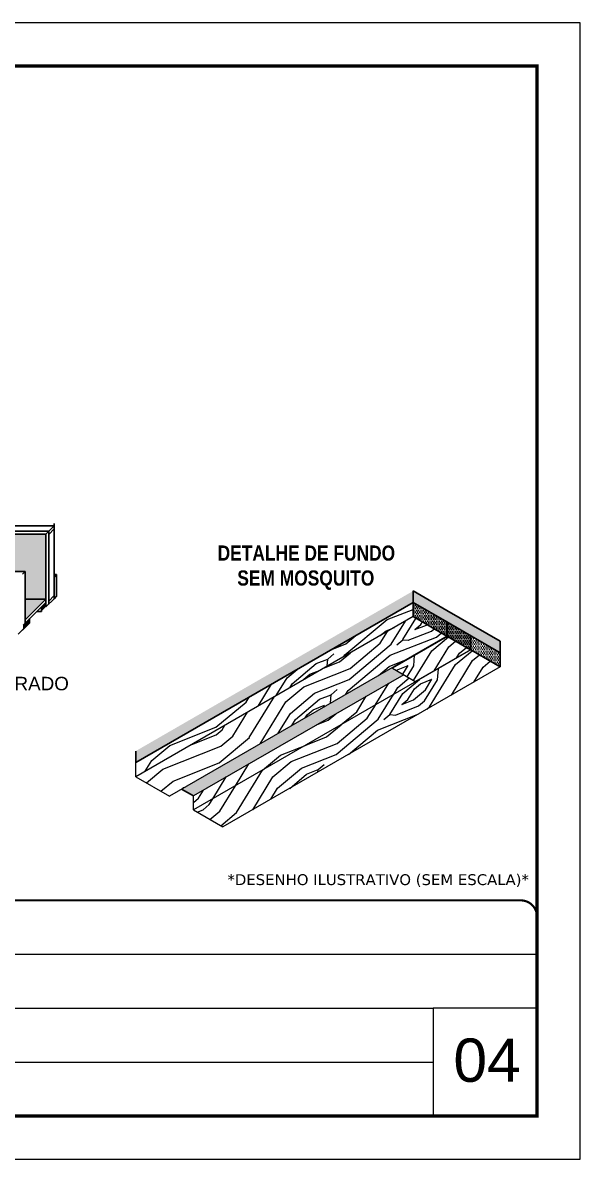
# Model space of a CAD drawing. Header units: millimetres. Extents: x 1427 to 7681, y 297 to 2495.
# Drawn here: x 7152 to 7667, y 1445 to 2495 of the extents above; entities that cross this region are included whole.
import ezdxf
from ezdxf.enums import TextEntityAlignment as Align

# ---------------------------------------------------------------- set-up
doc = ezdxf.new("R2010")
doc.units = ezdxf.units.MM
doc.linetypes.add('CONTINUO', pattern=[0])
doc.linetypes.add('DASHED', pattern=[0.75, 0.5, -0.25])
for name, color, linetype, lineweight in [('CARIMBO', 255, 'Continuous', 9), ('Demarcação 1', 251, 'Continuous', 9), ('Folhas', 255, 'Continuous', 9), ('fundo', 100, 'Continuous', 9), ('Madeira', 126, 'Continuous', 18), ('SARRAFO DE PRESSAO', 251, 'DASHED', 9)]:
    doc.layers.add(name, color=color, linetype=linetype, lineweight=lineweight)
for name, color, linetype in [('HACHURA MADEIRAS', 1, 'Continuous'), ('material do compensado', 7, 'Continuous'), ('texto', 7, 'Continuous')]:
    doc.layers.add(name, color=color, linetype=linetype)
doc.styles.add('ARIAL', font='arial.ttf')
doc.styles.add('CESAR1', font='arial.ttf', dxfattribs={"oblique": 15})
doc.styles.add('ROMANC', font='techb___.ttf', dxfattribs={"height": 2.5})
doc.styles.add('stylellllll', font='verdana.ttf', dxfattribs={"height": 2})
pattern_1 = [(355, (-42152.14, -902.26), (111.07494, 93.20294), [5.12645, -97.40264]), (85, (-42108.16, -870.08), (-93.20294, 111.07494), [10.2529, -92.27619]), (40, (-42129.48, -878.51), (8.936, 102.13894), [7.24881, -21.74642, 7.24881, -14.497615, 50.751904, -43.50449]), (40, (-42157.7, -906.92), (8.936, 102.13894), [7.24983, -14.49967, 7.24983, -115.99871]), (40, (-42121.054, -899.83), (8.936, 102.13894), [7.24983, -137.7482]), (40, (-42111.29, -905.83), (8.936, 102.13894), [7.24983, -137.7482]), (40, (-42125.714, -894.28), (8.936, 102.13894), [7.24983, -137.7482]), (40, (-42130.375, -888.72), (8.936, 102.13894), [14.49967, -130.49838]), (40, (-42098.14, -814.35), (8.936, 102.13894), [14.49967, -130.49838]), (40, (-42140.14, -882.72), (8.936, 102.13894), [28.99933, -115.99871]), (40, (-42144.8, -877.17), (8.936, 102.13894), [28.99933, -115.99871]), (40, (-42075.73, -852.335), (8.936, 102.13894), [28.99933, -115.99871]), (40, (-42149.015, -866.51), (8.936, 102.13894), [21.7497, -123.24834]), (40, (-42168.1, -849.4), (8.936, 102.13894), [21.7497, -123.24834]), (40, (-42158.78, -860.51), (8.936, 102.13894), [21.7497, -123.24834]), (40, (-42089.71, -835.674), (8.936, 102.13894), [36.24951, -108.74853]), (40, (-42099.48, -829.67), (8.936, 102.13894), [36.24951, -108.74853]), (40, (-42091.5, -856.1), (8.936, 102.13894), [50.74931, -94.24873]), (21.56505, (-42141.035, -892.936), (102.138945, -8.936), [11.4631, -217.79893]), (21.56505, (-42117.927, -864.08), (102.138945, -8.936), [11.4631, -217.79893]), (21.56505, (-42123.927, -873.85), (102.138945, -8.936), [11.4631, -217.79893]), (21.56505, (-42147.036, -902.703), (102.138945, -8.936), [22.9262, -206.33583]), (21.56505, (-42122.587, -858.53), (102.138945, -8.936), [34.3893, -194.87273]), (21.56505, (-42132.354, -852.527), (102.138945, -8.936), [45.8524, -183.40963]), (21.56505, (-42142.12, -846.527), (102.138945, -8.936), [45.8524, -183.40963]), (21.56505, (-42154.76, -814.545), (102.138945, -8.936), [45.8524, -183.40963]), (21.56505, (-42155.655, -824.76), (102.138945, -8.936), [57.3155, -171.94653]), (21.56505, (-42151.44, -835.42), (102.138945, -8.936), [57.3155, -171.94653]), (58.43495, (-42119.267, -879.403), (8.936, 102.138945), [11.4631, -217.79893]), (58.43495, (-42135.48, -888.276), (8.936, 102.138945), [11.4631, -217.79893]), (58.43495, (-42152.143, -902.257), (8.936, 102.138945), [22.9262, -206.33583]), (58.43495, (-42120.16, -889.617), (8.936, 102.138945), [22.9262, -206.33583]), (58.43495, (-42162.803, -906.47), (8.936, 102.138945), [34.3893, -194.87273]), (58.43495, (-42173.017, -905.576), (8.936, 102.138945), [45.8524, -183.40963]), (58.43495, (-42080.646, -908.51), (8.936, 102.138945), [45.8524, -183.40963]), (58.43495, (-42115.5, -895.17), (8.936, 102.138945), [45.8524, -183.40963]), (58.43495, (-42095.966, -907.17), (8.936, 102.138945), [57.3155, -171.94653]), (58.43495, (-42105.733, -901.17), (8.936, 102.138945), [57.3155, -171.94653])]
pattern_2 = [(0, (-31259.6257, -8656.208), (0.82275303, 1.645506056), [0, -1.645506056])]

# ---------------------------------------------------------------- blocks, each defined once
blk = doc.blocks.new('9999999999')
at = {"color": 30, "linetype": 'CONTINUO'}
for p, q in [((98564.6, 34379.6), (99584, 34379.6)), ((98564.6, 34329.8), (99488, 34329.8)), ((99584, 34329.8), (99488, 34329.8)), ((99488, 34329.8), (99488, 34230.2)), ((98564.6, 34280), (99488, 34280))]:
    blk.add_line(p, q, dxfattribs=at)
at = {"color": 30, "linetype": 'CONTINUO', "const_width": 2}
blk.add_lwpolyline([(99584, 34230.2), (99584, 34414.4, 0.414214), (99569, 34429.4), (98229, 34429.4, 0.414214), (98214, 34414.4), (98214, 34245.2, 0.414214), (98229, 34230.2), (99584, 34230.2)], format="xyb", dxfattribs=at)
at = {"layer": 'Folhas'}
blk.add_lwpolyline([(98139, 34190.2), (99624, 34190.2), (99624, 35240.2), (98139, 35240.2)], close=True, dxfattribs=at)
at = {"layer": 'Folhas', "color": 30, "const_width": 3}
blk.add_lwpolyline([(98214, 34230.2), (99584, 34230.2), (99584, 35200.2), (98214, 35200.2)], close=True, dxfattribs=at)

msp = doc.modelspace()

# ---------------------------------------------------------------- hatches: boundary and pattern name
at = {"linetype": 'ByBlock', "ltscale": 2}
msp.add_hatch(color=256, dxfattribs=at).paths.add_polyline_path([(7183.25, 1985.4), (7181.24, 1985.4), (7181.24, 1983.16)])
for points in [[(7173.62, 1955.61), (7173.62, 1959.8), (7169.4, 1955.61), (7169.4, 1951.41)], [(7158.46, 1944.76), (7152.48, 1938.82), (7152.48, 1934.63), (7158.46, 1940.56)]]:
    msp.add_hatch(color=256).paths.add_polyline_path(points)
at = {"layer": 'Demarcação 1'}
for points in [[(6741.91, 1966.44), (6763.85, 1988.37), (7154.41, 1988.37), (7154.41, 1962.75), (7173.62, 1962.75), (7173.62, 2022.91), (6741.91, 2022.91)], [(7154.41, 1962.75), (7154.41, 1943.69), (7173.62, 1962.75)]]:
    msp.add_hatch(color=256, dxfattribs=at).paths.add_polyline_path(points)
at = {"layer": 'fundo'}
h = msp.add_hatch(color=252, dxfattribs=at)
h.dxf.hatch_style = 1
h.paths.add_polyline_path([(7256.52, 1822.41), (7256.52, 1811.76), (7512.67, 1959.64), (7512.67, 1970.3)])
h = msp.add_hatch(color=252, dxfattribs=at)
h.dxf.hatch_style = 1
h.paths.add_polyline_path([(7543.74, 1952.36), (7512.67, 1970.3), (7512.67, 1959.64), (7543.74, 1941.7), (7593.08, 1913.22), (7593.08, 1923.87)])
h = msp.add_hatch(color=252, dxfattribs=at)
h.dxf.hatch_style = 1
h.paths.add_polyline_path([(7504.03, 1892.9), (7493.66, 1898.89), (7493.66, 1899.76), (7298.88, 1787.3), (7309.8, 1781)])
at = {"layer": 'HACHURA MADEIRAS'}
h = msp.add_hatch(dxfattribs=at)
h.set_pattern_fill('DOTS', scale=1.036539)
h.set_pattern_definition(pattern_2)
h.paths.add_polyline_path([(7543.74, 1928.68), (7543.74, 1941.7), (7512.67, 1959.64), (7512.67, 1946.62)])
h = msp.add_hatch(dxfattribs=at)
h.set_pattern_fill('DOTS', scale=1.036539)
h.set_pattern_definition(pattern_2)
h.paths.add_polyline_path([(7544.5, 1941.26), (7544.5, 1928.24), (7565.64, 1916.03), (7565.64, 1929.06)])
h = msp.add_hatch(dxfattribs=at)
h.set_pattern_fill('DOTS', scale=1.036539)
h.set_pattern_definition(pattern_2)
h.paths.add_polyline_path([(7565.94, 1928.88), (7565.94, 1915.86), (7593.08, 1900.19), (7593.08, 1913.22)])
at = {"layer": 'Madeira'}
h = msp.add_hatch(dxfattribs=at)
h.set_pattern_fill('PATRON00077', color=256, scale=102.529099, angle=355, pattern_type=2)
h.set_pattern_definition(pattern_1)
h.paths.add_polyline_path([(7256.52, 1811.76), (7256.52, 1798.73), (7512.67, 1946.62), (7512.67, 1959.64)])
h = msp.add_hatch(dxfattribs=at)
h.set_pattern_fill('PATRON00077', color=256, scale=102.529099, angle=355, pattern_type=2)
h.set_pattern_definition([(355, (-11049.62, -70142.83), (111.07494, 93.20294), [5.12645, -97.40264]), (85, (-11005.64, -70110.65), (-93.20294, 111.07494), [10.25291, -92.27619]), (40, (-11026.96, -70119.08), (8.936, 102.138945), [7.248807, -21.74642, 7.248807, -14.497615, 50.751904, -43.504487]), (40, (-11055.18, -70147.49), (8.936, 102.138945), [7.24983, -14.499665, 7.24983, -115.99871]), (40, (-11018.536, -70140.4), (8.936, 102.138945), [7.24983, -137.74821]), (40, (-11008.77, -70146.4), (8.936, 102.138945), [7.24983, -137.74821]), (40, (-11023.2, -70134.85), (8.936, 102.138945), [7.24983, -137.74821]), (40, (-11027.86, -70129.29), (8.936, 102.138945), [14.49967, -130.49838]), (40, (-10995.62, -70054.92), (8.936, 102.138945), [14.49967, -130.49838]), (40, (-11037.624, -70123.29), (8.936, 102.138945), [28.99933, -115.99871]), (40, (-11042.284, -70117.74), (8.936, 102.138945), [28.99933, -115.99871]), (40, (-10973.21, -70092.905), (8.936, 102.138945), [28.99933, -115.99871]), (40, (-11046.5, -70107.08), (8.936, 102.138945), [21.7497, -123.24834]), (40, (-11065.585, -70089.97), (8.936, 102.138945), [21.7497, -123.24834]), (40, (-11056.264, -70101.08), (8.936, 102.138945), [21.7497, -123.24834]), (40, (-10987.19, -70076.244), (8.936, 102.138945), [36.24951, -108.74853]), (40, (-10996.96, -70070.24), (8.936, 102.138945), [36.24951, -108.74853]), (40, (-10988.98, -70096.67), (8.936, 102.138945), [50.74931, -94.24873]), (21.56505, (-11038.517, -70133.506), (102.138945, -8.936), [11.4631, -217.79893]), (21.56505, (-11015.41, -70104.65), (102.138945, -8.936), [11.4631, -217.79893]), (21.56505, (-11021.41, -70114.42), (102.138945, -8.936), [11.4631, -217.79893]), (21.56505, (-11044.52, -70143.273), (102.138945, -8.936), [22.9262, -206.33583]), (21.56505, (-11020.07, -70099.1), (102.138945, -8.936), [34.3893, -194.87273]), (21.56505, (-11029.836, -70093.097), (102.138945, -8.936), [45.8524, -183.40963]), (21.56505, (-11039.603, -70087.097), (102.138945, -8.936), [45.8524, -183.40963]), (21.56505, (-11052.243, -70055.115), (102.138945, -8.936), [45.8524, -183.40963]), (21.56505, (-11053.137, -70065.33), (102.138945, -8.936), [57.31551, -171.94653]), (21.56505, (-11048.923, -70075.99), (102.138945, -8.936), [57.31551, -171.94653]), (58.43495, (-11016.75, -70119.972), (8.936, 102.138945), [11.4631, -217.79893]), (58.43495, (-11032.964, -70128.846), (8.936, 102.138945), [11.4631, -217.79893]), (58.43495, (-11049.625, -70142.826), (8.936, 102.138945), [22.9262, -206.33583]), (58.43495, (-11017.643, -70130.186), (8.936, 102.138945), [22.9262, -206.33583]), (58.43495, (-11060.285, -70147.04), (8.936, 102.138945), [34.3893, -194.87273]), (58.43495, (-11070.5, -70146.146), (8.936, 102.138945), [45.8524, -183.40963]), (58.43495, (-10978.128, -70149.08), (8.936, 102.138945), [45.8524, -183.40963]), (58.43495, (-11012.983, -70135.74), (8.936, 102.138945), [45.8524, -183.40963]), (58.43495, (-10993.45, -70147.74), (8.936, 102.138945), [57.31551, -171.94653]), (58.43495, (-11003.215, -70141.74), (8.936, 102.138945), [57.31551, -171.94653])])
h.paths.add_polyline_path([(7256.52, 1798.73), (7287.6, 1780.79), (7543.74, 1928.68), (7512.67, 1946.62)])
h = msp.add_hatch(dxfattribs=at)
h.set_pattern_fill('PATRON00077', color=256, scale=102.529099, angle=355, pattern_type=2)
h.set_pattern_definition([(355, (-42174.11, -889.52), (111.07494, 93.20294), [5.12645, -97.40264]), (85, (-42130.12, -857.34), (-93.20294, 111.07494), [10.2529, -92.27619]), (40, (-42151.445, -865.77), (8.936, 102.13894), [7.24881, -21.74642, 7.24881, -14.497615, 50.751904, -43.50449]), (40, (-42179.66, -894.18), (8.936, 102.13894), [7.24983, -14.49967, 7.24983, -115.99871]), (40, (-42143.02, -887.09), (8.936, 102.13894), [7.24983, -137.7482]), (40, (-42133.25, -893.09), (8.936, 102.13894), [7.24983, -137.7482]), (40, (-42147.68, -881.54), (8.936, 102.13894), [7.24983, -137.7482]), (40, (-42152.34, -875.98), (8.936, 102.13894), [14.49967, -130.49838]), (40, (-42120.1, -801.61), (8.936, 102.13894), [14.49967, -130.49838]), (40, (-42162.106, -869.98), (8.936, 102.13894), [28.99933, -115.99871]), (40, (-42166.766, -864.43), (8.936, 102.13894), [28.99933, -115.99871]), (40, (-42097.695, -839.596), (8.936, 102.13894), [28.99933, -115.99871]), (40, (-42170.98, -853.77), (8.936, 102.13894), [21.7497, -123.24834]), (40, (-42190.07, -836.66), (8.936, 102.13894), [21.7497, -123.24834]), (40, (-42180.75, -847.77), (8.936, 102.13894), [21.7497, -123.24834]), (40, (-42111.675, -822.935), (8.936, 102.13894), [36.24951, -108.74853]), (40, (-42121.44, -816.934), (8.936, 102.13894), [36.24951, -108.74853]), (40, (-42113.46, -843.36), (8.936, 102.13894), [50.74931, -94.24873]), (21.56505, (-42163, -880.197), (102.138945, -8.936), [11.4631, -217.79893]), (21.56505, (-42139.89, -851.342), (102.138945, -8.936), [11.4631, -217.79893]), (21.56505, (-42145.89, -861.11), (102.138945, -8.936), [11.4631, -217.79893]), (21.56505, (-42169, -889.964), (102.138945, -8.936), [22.9262, -206.33583]), (21.56505, (-42144.55, -845.79), (102.138945, -8.936), [34.3893, -194.87273]), (21.56505, (-42154.32, -839.79), (102.138945, -8.936), [45.8524, -183.40963]), (21.56505, (-42164.085, -833.788), (102.138945, -8.936), [45.8524, -183.40963]), (21.56505, (-42176.725, -801.806), (102.138945, -8.936), [45.8524, -183.40963]), (21.56505, (-42177.62, -812.02), (102.138945, -8.936), [57.3155, -171.94653]), (21.56505, (-42173.406, -822.68), (102.138945, -8.936), [57.3155, -171.94653]), (58.43495, (-42141.23, -866.663), (8.936, 102.138945), [11.4631, -217.79893]), (58.43495, (-42157.446, -875.537), (8.936, 102.138945), [11.4631, -217.79893]), (58.43495, (-42174.107, -889.517), (8.936, 102.138945), [22.9262, -206.33583]), (58.43495, (-42142.125, -876.877), (8.936, 102.138945), [22.9262, -206.33583]), (58.43495, (-42184.768, -893.73), (8.936, 102.138945), [34.3893, -194.87273]), (58.43495, (-42194.98, -892.837), (8.936, 102.138945), [45.8524, -183.40963]), (58.43495, (-42102.61, -895.772), (8.936, 102.138945), [45.8524, -183.40963]), (58.43495, (-42137.465, -882.43), (8.936, 102.138945), [45.8524, -183.40963]), (58.43495, (-42117.93, -894.43), (8.936, 102.138945), [57.3155, -171.94653]), (58.43495, (-42127.698, -888.43), (8.936, 102.138945), [57.3155, -171.94653])])
h.paths.add_polyline_path([(7514.8, 1886.68), (7565.64, 1916.03), (7543.98, 1928.6), (7493.66, 1898.89)])
h = msp.add_hatch(dxfattribs=at)
h.set_pattern_fill('PATRON00077', color=256, scale=102.529099, angle=355, pattern_type=2)
h.set_pattern_definition(pattern_1)
h.paths.add_polyline_path([(7336.95, 1752.31), (7593.08, 1900.19), (7565.94, 1915.86), (7309.89, 1768.03)])
h = msp.add_hatch(dxfattribs=at)
h.set_pattern_fill('PATRON00077', color=256, scale=102.529099, angle=355, pattern_type=2)
h.set_pattern_definition(pattern_1)
h.paths.add_polyline_path([(7515.17, 1886.48), (7503.89, 1892.99), (7309.73, 1780.96), (7309.8, 1767.98)])

# ---------------------------------------------------------------- linework, layer by layer
for p, q in [((7181.24, 2030.52), (6743.3, 2030.52)), ((7181.24, 2030.52), (7176.19, 2025.47)), ((7181.24, 1965.4), (7181.24, 2032.76)), ((7181.24, 1963.16), (7181.24, 2030.52)), ((6741.91, 2022.91), (7173.62, 2022.91)), ((6744.48, 2025.47), (7176.19, 2025.47)), ((7176.19, 2025.47), (6790.58, 2025.47)), ((7176.19, 2025.47), (7173.62, 2022.91)), ((7173.62, 1955.61), (7173.62, 2022.91)), ((7176.19, 1958.15), (7176.19, 2025.47)), ((7176.19, 2025.47), (7176.19, 2019.31)), ((7154.41, 1988.37), (6763.85, 1988.37)), ((7154.41, 1936.55), (7154.41, 1988.37)), ((7181.24, 1966.08), (7176.19, 1961.03)), ((7173.62, 1959.8), (7152.48, 1938.82)), ((7173.62, 1962.75), (7154.41, 1943.69)), ((7169.4, 1955.61), (7169.4, 1951.41)), ((7158.46, 1940.56), (7158.46, 1944.76)), ((7169.4, 1951.41), (7165.17, 1951.41))]:
    msp.add_line(p, q)
at = {"linetype": 'ByBlock', "ltscale": 2}
for p, q in [((7181.24, 2027.6), (7176.19, 2022.59)), ((7151.9, 1985.81), (7154.41, 1988.37)), ((7181.24, 1983.16), (7183.25, 1985.4)), ((7183.25, 1985.4), (7181.24, 1985.4)), ((7183.25, 1965.4), (7183.25, 1985.4)), ((7181.24, 1963.16), (7183.25, 1965.4)), ((7181.24, 1963.16), (7173.62, 1955.61)), ((7158.46, 1940.56), (7148.08, 1930.27)), ((7154.41, 1936.55), (7151.9, 1934.06))]:
    msp.add_line(p, q, dxfattribs=at)
at = {"color": 0}
msp.add_line((7173.62, 1962.75), (7154.41, 1962.75), dxfattribs=at)
at = {"layer": 'Madeira'}
for p, q in [((7512.67, 1946.62), (7256.52, 1798.73)), ((7543.74, 1928.68), (7287.6, 1780.79)), ((7544.5, 1928.24), (7493.66, 1898.89)), ((7565.94, 1915.86), (7309.8, 1767.98)), ((7565.64, 1916.03), (7514.8, 1886.68)), ((7504.03, 1892.9), (7309.8, 1781)), ((7593.08, 1900.19), (7336.93, 1752.31)), ((7493.66, 1898.89), (7515.1, 1886.51)), ((7256.52, 1798.73), (7256.52, 1811.76)), ((7256.52, 1798.73), (7287.6, 1780.79)), ((7309.8, 1767.98), (7309.8, 1781)), ((7309.8, 1767.98), (7336.93, 1752.31))]:
    msp.add_line(p, q, dxfattribs=at)
at = {"layer": 'material do compensado'}
for p, q in [((7512.67, 1946.62), (7512.67, 1970.3)), ((7512.67, 1970.3), (7543.74, 1952.36)), ((7512.67, 1959.64), (7256.52, 1811.76)), ((7512.67, 1959.64), (7543.74, 1941.7)), ((7512.67, 1946.62), (7543.74, 1928.68)), ((7543.74, 1952.36), (7593.08, 1923.87)), ((7543.74, 1941.7), (7593.08, 1913.22)), ((7543.74, 1928.68), (7543.74, 1941.7)), ((7544.5, 1928.24), (7544.5, 1941.26)), ((7544.5, 1928.24), (7565.64, 1916.03)), ((7565.64, 1916.03), (7565.64, 1929.06)), ((7565.94, 1915.86), (7565.94, 1928.88)), ((7593.08, 1900.19), (7593.08, 1923.87)), ((7565.94, 1915.86), (7593.08, 1900.19)), ((7493.66, 1898.89), (7493.66, 1899.76)), ((7256.52, 1822.41), (7256.52, 1811.76)), ((7309.8, 1781), (7298.88, 1787.3))]:
    msp.add_line(p, q, dxfattribs=at)

# ---------------------------------------------------------------- block references
at = {"layer": 'SARRAFO DE PRESSAO', "color": 6, "linetype": 'ByBlock'}
msp.add_blockref('9999999999', (-91956.95, -32744.91), dxfattribs=at)

# ---------------------------------------------------------------- texts
at = {"style": 'stylellllll'}
msp.add_text('*DESENHO ILUSTRATIVO (SEM ESCALA)*', height=10, dxfattribs=at).set_placement((7619.61, 1698.63), align=Align.RIGHT)
at = {"layer": 'CARIMBO', "style": 'CESAR1'}
msp.add_text('PAINEL LATERAL ESTRUTURADO', height=12.436, dxfattribs=at).set_placement((6913.9, 1884.79), align=Align.MIDDLE_LEFT)
at = {"layer": 'CARIMBO', "style": 'ARIAL'}
msp.add_text('04', height=40, dxfattribs=at).set_placement((7549.89, 1516.87))
at = {"layer": 'texto', "style": 'ROMANC'}
for s, p in [('DETALHE DE FUNDO ', (7416.34, 2005.37)), ('SEM MOSQUITO', (7413.6, 1982.32))]:
    msp.add_text(s, height=14, dxfattribs=at).set_placement(p, align=Align.MIDDLE_CENTER)

doc.saveas('drawing.dxf')
